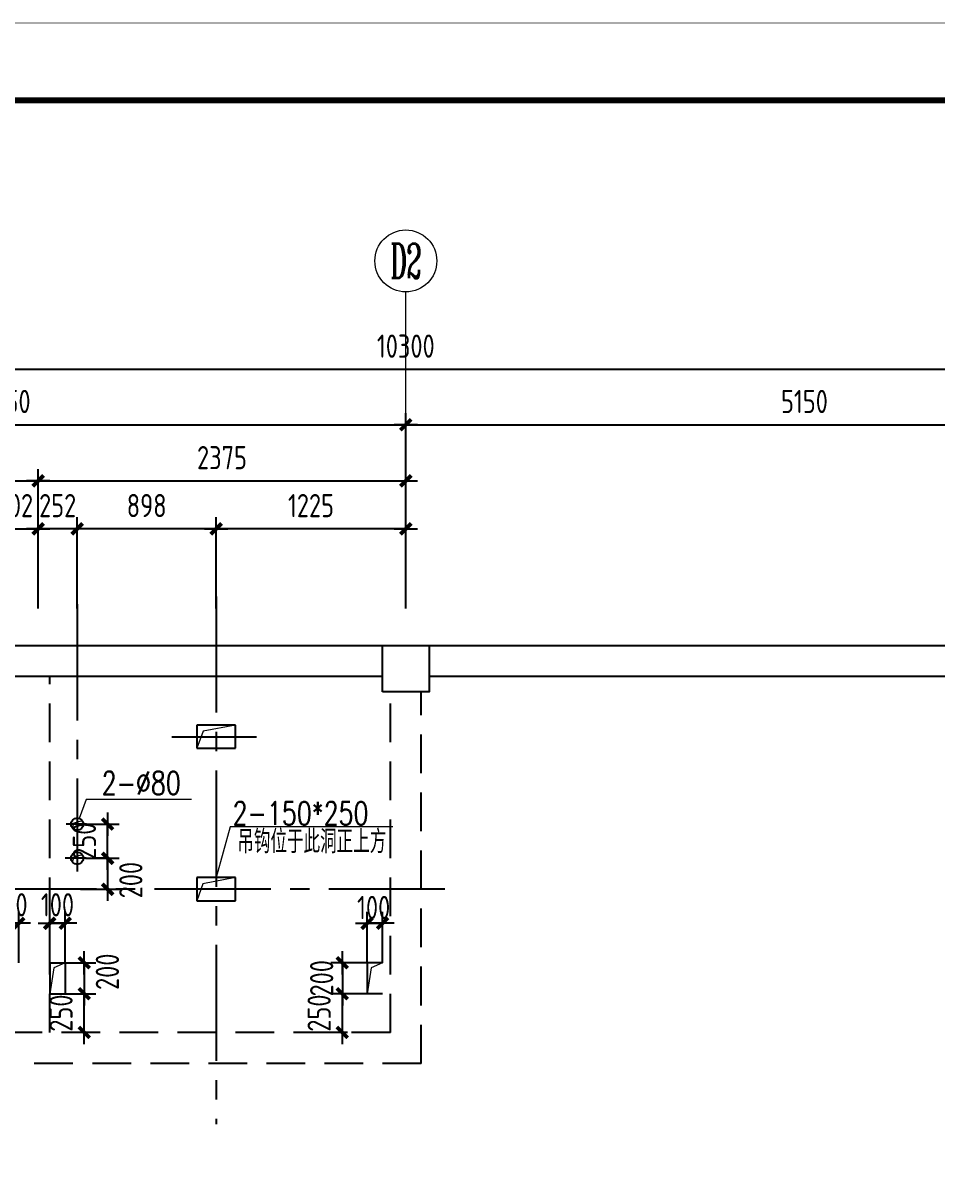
# Model space of a CAD drawing. Extents: x 185540 to 253404, y 138157 to 180211.
# Drawn here: x 218804 to 224712, y 172890 to 180211 of the extents above; entities that cross this region are included whole.
import ezdxf
from ezdxf.enums import TextEntityAlignment as Align

# ---------------------------------------------------------------- set-up
doc = ezdxf.new("R2010")
doc.units = 0
doc.header["$LTSCALE"] = 1000
doc.header["$MEASUREMENT"] = 0
doc.linetypes.add('CENTER2', pattern=[1.125, 0.75, -0.125, 0.125, -0.125])
doc.linetypes.add('HIDDEN', pattern=[0.375, 0.25, -0.125])
doc.layers.get('0').update_dxf_attribs({"linetype": 'CONTINUOUS'})
doc.layers.get('DEFPOINTS').update_dxf_attribs({"linetype": 'CONTINUOUS'})
for name, color, linetype in [('1', 8, 'CONTINUOUS'), ('MAIN', 7, 'CONTINUOUS'), ('WALL', 1, 'CONTINUOUS')]:
    doc.layers.add(name, color=color, linetype=linetype)
doc.layers.add('AXIS', color=3, linetype='CONTINUOUS', lineweight=9)
doc.styles.add('COMPLEX', font='COMPLEX.shx')
doc.styles.add('DIM_FONT', font='tssdeng.shx', dxfattribs={"width": 0.8, "bigfont": 'tssdchn.shx'})
doc.styles.get("Standard").update_dxf_attribs({"font": 'txt.shx', "width": 0.8, "height": 260, "bigfont": 'china.shx'})
doc.dimstyles.new('DIMN-200', dxfattribs={"dimtxt": 300, "dimasz": 1, "dimexe": 250, "dimexo": 0, "dimgap": 150, "dimtad": 1, "dimdec": 0, "dimdsep": 46, "dimtxsty": 'DIM_FONT', "dimblk": '_DIMX', "dimcen": 2.5, "dimclrd": 256, "dimclre": 256, "dimclrt": 4, "dimadec": 0, "dimazin": 0, "dimtfac": 1, "dimtdec": 0, "dimtix": 1, "dimtmove": 2, "dimatfit": 3, "dimldrblk": '_DIMX', "dimfxl": 0, "dimtolj": 1, "dimtzin": 0, "dimarcsym": 0})
doc.dimstyles.get("Standard").update_dxf_attribs({"dimtxt": 300, "dimasz": 1, "dimexe": 150, "dimexo": 0, "dimgap": 150, "dimtad": 1, "dimdec": 0, "dimzin": 0, "dimdsep": 46, "dimtxsty": 'Standard', "dimblk1": '_DIMX', "dimblk2": '_DIMX', "dimsah": 1, "dimcen": 200, "dimclrd": 256, "dimclre": 256, "dimclrt": 4, "dimadec": 0, "dimazin": 0, "dimtfac": 1, "dimtdec": 0, "dimtix": 1, "dimtmove": 2, "dimatfit": 3, "dimldrblk": '_DIMX', "dimfxl": 0, "dimtolj": 1, "dimtzin": 0, "dimarcsym": 0})

# ---------------------------------------------------------------- blocks, each defined once
blk = doc.blocks.new('_DIMX')
blk.add_line((-150, 0), (150, 0))
at = {"const_width": 50}
blk.add_lwpolyline([(-70, -70), (70, 70)], dxfattribs=at)
blk = doc.blocks.new('*D310')
at = {"linetype": 'ByBlock'}
for p, q in [((332559.9, 128968.9), (332559.9, 130230.2)), ((337709.9, 128968.9), (337709.9, 130230.2)), ((332560.4, 130155.2), (337709.4, 130155.2))]:
    blk.add_line(p, q, dxfattribs=at)
at = {"layer": 'DEFPOINTS', "color": 0, "linetype": 'ByBlock'}
for p in [(337709.9, 130155.2), (332559.9, 128968.9), (337709.9, 128968.9)]:
    blk.add_point(p, dxfattribs=at)
at = {"linetype": 'ByBlock', "xscale": 0.5, "yscale": 0.5, "zscale": 0.5, "rotation": 180}
blk.add_blockref('_DIMX', (332559.9, 130155.2), dxfattribs=at)
at = {"linetype": 'ByBlock', "xscale": 0.5, "yscale": 0.5, "zscale": 0.5}
blk.add_blockref('_DIMX', (337709.9, 130155.2), dxfattribs=at)
at = {"color": 4, "linetype": 'ByBlock', "insert": (335134.9, 130305.2), "char_height": 150, "attachment_point": 5, "style": 'DIM_FONT'}
blk.add_mtext('\\A1;5150', dxfattribs=at)
blk = doc.blocks.new('*D311')
at = {"linetype": 'ByBlock'}
for p, q in [((332559.9, 128968.9), (332559.9, 130587.5)), ((342859.9, 128968.9), (342859.9, 130587.5)), ((342859.4, 130512.5), (332560.4, 130512.5))]:
    blk.add_line(p, q, dxfattribs=at)
at = {"layer": 'DEFPOINTS', "color": 0, "linetype": 'ByBlock'}
for p in [(332559.9, 130512.5), (332559.9, 128968.9), (342859.9, 128968.9)]:
    blk.add_point(p, dxfattribs=at)
at = {"linetype": 'ByBlock', "xscale": 0.5, "yscale": 0.5, "zscale": 0.5}
for p, rotation in [((332559.9, 130512.5), 180.0000000041649), ((342859.9, 130512.5), 4.164988354204979e-09)]:
    blk.add_blockref('_DIMX', p, dxfattribs=dict(at, rotation=rotation))
at = {"color": 4, "linetype": 'ByBlock', "insert": (337709.9, 130662.5), "char_height": 150, "attachment_point": 5, "rotation": 0, "style": 'DIM_FONT'}
blk.add_mtext('\\A1;10300', dxfattribs=at)
blk = doc.blocks.new('*D318')
at = {"linetype": 'ByBlock'}
for p, q in [((337709.9, 128968.9), (337709.9, 130230.2)), ((342859.9, 128968.9), (342859.9, 130230.2)), ((337710.4, 130155.2), (342859.4, 130155.2))]:
    blk.add_line(p, q, dxfattribs=at)
at = {"layer": 'DEFPOINTS', "color": 0, "linetype": 'ByBlock'}
for p in [(342859.9, 130155.2), (337709.9, 128968.9), (342859.9, 128968.9)]:
    blk.add_point(p, dxfattribs=at)
at = {"linetype": 'ByBlock', "xscale": 0.5, "yscale": 0.5, "zscale": 0.5, "rotation": 180}
blk.add_blockref('_DIMX', (337709.9, 130155.2), dxfattribs=at)
at = {"linetype": 'ByBlock', "xscale": 0.5, "yscale": 0.5, "zscale": 0.5}
blk.add_blockref('_DIMX', (342859.9, 130155.2), dxfattribs=at)
at = {"color": 4, "linetype": 'ByBlock', "insert": (340284.9, 130305.2), "char_height": 150, "attachment_point": 5, "style": 'DIM_FONT'}
blk.add_mtext('\\A1;5150', dxfattribs=at)
blk = doc.blocks.new('*D373')
at = {"linetype": 'ByBlock'}
for p, q in [((339575.5, 125731.6), (339575.5, 126061.5)), ((339675.5, 125731.6), (339675.5, 126061.5)), ((339575, 125986.5), (339574.5, 125986.5)), ((339675.5, 125986.5), (339575.5, 125986.5)), ((339675.5, 125986.5), (339575.5, 125986.5)), ((339676, 125986.5), (339676.5, 125986.5))]:
    blk.add_line(p, q, dxfattribs=at)
at = {"layer": 'DEFPOINTS', "color": 0, "linetype": 'ByBlock'}
for p in [(339575.5, 125986.5), (339575.5, 125731.6), (339675.5, 125731.6)]:
    blk.add_point(p, dxfattribs=at)
at = {"linetype": 'ByBlock', "xscale": 0.5, "yscale": 0.5, "zscale": 0.5}
blk.add_blockref('_DIMX', (339575.5, 125986.5), dxfattribs=at)
at = {"linetype": 'ByBlock', "xscale": 0.5, "yscale": 0.5, "zscale": 0.5, "rotation": 180}
blk.add_blockref('_DIMX', (339675.5, 125986.5), dxfattribs=at)
at = {"color": 4, "linetype": 'ByBlock', "insert": (339625.5, 126106.3), "char_height": 150, "attachment_point": 5, "style": 'DIM_FONT'}
blk.add_mtext('\\A1;100', dxfattribs=at)
blk = doc.blocks.new('*D382')
at = {"linetype": 'ByBlock'}
for p, q in [((339975.5, 125531.6), (340173.1, 125531.6)), ((340098.1, 125532.1), (340098.1, 125532.6)), ((340098.1, 125281.7), (340098.1, 125531.6)), ((340126.8, 125281.7), (340023.1, 125281.7)), ((340098.1, 125281.2), (340098.1, 125280.7))]:
    blk.add_line(p, q, dxfattribs=at)
at = {"layer": 'DEFPOINTS', "color": 0, "linetype": 'ByBlock'}
for p in [(339975.5, 125531.6), (340098.1, 125531.6), (340126.8, 125281.7)]:
    blk.add_point(p, dxfattribs=at)
at = {"linetype": 'ByBlock', "xscale": 0.5, "yscale": 0.5, "zscale": 0.5}
for p, rotation in [((340098.1, 125531.6), 270), ((340098.1, 125281.7), 90)]:
    blk.add_blockref('_DIMX', p, dxfattribs=dict(at, rotation=rotation))
at = {"color": 4, "linetype": 'ByBlock', "insert": (339948.1, 125406.6), "char_height": 150, "attachment_point": 5, "rotation": 90, "style": 'DIM_FONT'}
blk.add_mtext('\\A1;250', dxfattribs=at)
blk = doc.blocks.new('*D385')
at = {"linetype": 'ByBlock'}
for p, q in [((340106.7, 126406.7), (340324.3, 126406.7)), ((340249.3, 126406.2), (340249.3, 126207.2)), ((340073.4, 126206.7), (340324.3, 126206.7))]:
    blk.add_line(p, q, dxfattribs=at)
at = {"layer": 'DEFPOINTS', "color": 0, "linetype": 'ByBlock'}
for p in [(340106.7, 126406.7), (340073.4, 126206.7), (340249.3, 126206.7)]:
    blk.add_point(p, dxfattribs=at)
at = {"linetype": 'ByBlock', "xscale": 0.5, "yscale": 0.5, "zscale": 0.5}
for p, rotation in [((340249.3, 126406.7), 90), ((340249.3, 126206.7), 270)]:
    blk.add_blockref('_DIMX', p, dxfattribs=dict(at, rotation=rotation))
at = {"color": 4, "linetype": 'ByBlock', "insert": (340399.3, 126265.5), "char_height": 150, "attachment_point": 5, "rotation": 90, "style": 'DIM_FONT'}
blk.add_mtext('\\A1;200', dxfattribs=at)
blk = doc.blocks.new('*D381')
at = {"linetype": 'ByBlock'}
for p, q in [((339875.5, 125731.6), (339875.5, 126061.5)), ((339975.5, 125731.6), (339975.5, 126061.5)), ((339875, 125986.5), (339874.5, 125986.5)), ((339875.5, 125986.5), (339975.5, 125986.5)), ((339875.5, 125986.5), (339975.5, 125986.5)), ((339976, 125986.5), (339976.5, 125986.5))]:
    blk.add_line(p, q, dxfattribs=at)
at = {"layer": 'DEFPOINTS', "color": 0, "linetype": 'ByBlock'}
for p in [(339975.5, 125986.5), (339875.5, 125731.6), (339975.5, 125731.6)]:
    blk.add_point(p, dxfattribs=at)
at = {"linetype": 'ByBlock', "xscale": 0.5, "yscale": 0.5, "zscale": 0.5}
blk.add_blockref('_DIMX', (339875.5, 125986.5), dxfattribs=at)
at = {"linetype": 'ByBlock', "xscale": 0.5, "yscale": 0.5, "zscale": 0.5, "rotation": 180}
blk.add_blockref('_DIMX', (339975.5, 125986.5), dxfattribs=at)
at = {"color": 4, "linetype": 'ByBlock', "insert": (339925.5, 126106.3), "char_height": 150, "attachment_point": 5, "style": 'DIM_FONT'}
blk.add_mtext('\\A1;100', dxfattribs=at)
blk = doc.blocks.new('*D383')
at = {"linetype": 'ByBlock'}
for p, q in [((339975.5, 125731.6), (340173.1, 125731.6)), ((340098.1, 125731.1), (340098.1, 125532.1)), ((339975.5, 125531.6), (340173.1, 125531.6))]:
    blk.add_line(p, q, dxfattribs=at)
at = {"layer": 'DEFPOINTS', "color": 0, "linetype": 'ByBlock'}
for p in [(339975.5, 125731.6), (339975.5, 125531.6), (340098.1, 125531.6)]:
    blk.add_point(p, dxfattribs=at)
at = {"linetype": 'ByBlock', "xscale": 0.5, "yscale": 0.5, "zscale": 0.5}
for p, rotation in [((340098.1, 125731.6), 90), ((340098.1, 125531.6), 270)]:
    blk.add_blockref('_DIMX', p, dxfattribs=dict(at, rotation=rotation))
at = {"color": 4, "linetype": 'ByBlock', "insert": (340247.7, 125673.7), "char_height": 150, "attachment_point": 5, "rotation": 90, "style": 'DIM_FONT'}
blk.add_mtext('\\A1;200', dxfattribs=at)
blk = doc.blocks.new('*D384')
at = {"linetype": 'ByBlock'}
for p, q in [((340106.7, 126626.7), (340324.3, 126626.7)), ((340249.3, 126627.2), (340249.3, 126627.7)), ((340249.3, 126406.7), (340249.3, 126626.7)), ((340249.3, 126406.7), (340174.3, 126406.7)), ((340249.3, 126406.2), (340249.3, 126405.7))]:
    blk.add_line(p, q, dxfattribs=at)
at = {"layer": 'DEFPOINTS', "color": 0, "linetype": 'ByBlock'}
for p in [(340106.7, 126626.7), (340249.3, 126626.7), (340249.3, 126406.7)]:
    blk.add_point(p, dxfattribs=at)
at = {"linetype": 'ByBlock', "xscale": 0.5, "yscale": 0.5, "zscale": 0.5}
for p, rotation in [((340249.3, 126626.7), 270), ((340249.3, 126406.7), 90)]:
    blk.add_blockref('_DIMX', p, dxfattribs=dict(at, rotation=rotation))
at = {"color": 4, "linetype": 'ByBlock', "insert": (340099.3, 126516.7), "char_height": 150, "attachment_point": 5, "rotation": 90, "style": 'DIM_FONT'}
blk.add_mtext('\\A1;250', dxfattribs=at)
blk = doc.blocks.new('*D379')
at = {"linetype": 'ByBlock'}
for p, q in [((341925.5, 125531.6), (341690.5, 125531.6)), ((341765.5, 125532.1), (341765.5, 125532.6)), ((341765.5, 125281.7), (341765.5, 125531.6)), ((341799.3, 125281.7), (341690.5, 125281.7)), ((341765.5, 125281.2), (341765.5, 125280.7))]:
    blk.add_line(p, q, dxfattribs=at)
at = {"layer": 'DEFPOINTS', "color": 0, "linetype": 'ByBlock'}
for p in [(341765.5, 125531.6), (341925.5, 125531.6), (341799.3, 125281.7)]:
    blk.add_point(p, dxfattribs=at)
at = {"linetype": 'ByBlock', "xscale": 0.5, "yscale": 0.5, "zscale": 0.5}
for p, rotation in [((341765.5, 125531.6), 270), ((341765.5, 125281.7), 90)]:
    blk.add_blockref('_DIMX', p, dxfattribs=dict(at, rotation=rotation))
at = {"color": 4, "linetype": 'ByBlock', "insert": (341615.5, 125406.6), "char_height": 150, "attachment_point": 5, "rotation": 90, "style": 'DIM_FONT'}
blk.add_mtext('\\A1;250', dxfattribs=at)
blk = doc.blocks.new('*D378')
at = {"linetype": 'ByBlock'}
for p, q in [((341925.5, 125731.6), (341925.5, 126061.5)), ((342025.5, 125731.6), (342025.5, 126061.5)), ((341925, 125986.5), (341924.5, 125986.5)), ((342025.5, 125986.5), (341925.5, 125986.5)), ((342025.5, 125986.5), (341925.5, 125986.5)), ((342026, 125986.5), (342026.5, 125986.5))]:
    blk.add_line(p, q, dxfattribs=at)
at = {"layer": 'DEFPOINTS', "color": 0, "linetype": 'ByBlock'}
for p in [(341925.5, 125986.5), (341925.5, 125731.6), (342025.5, 125731.6)]:
    blk.add_point(p, dxfattribs=at)
at = {"linetype": 'ByBlock', "xscale": 0.5, "yscale": 0.5, "zscale": 0.5}
blk.add_blockref('_DIMX', (341925.5, 125986.5), dxfattribs=at)
at = {"linetype": 'ByBlock', "xscale": 0.5, "yscale": 0.5, "zscale": 0.5, "rotation": 180}
blk.add_blockref('_DIMX', (342025.5, 125986.5), dxfattribs=at)
at = {"color": 4, "linetype": 'ByBlock', "insert": (341967.8, 126088.7), "char_height": 150, "attachment_point": 5, "style": 'DIM_FONT'}
blk.add_mtext('\\A1;100', dxfattribs=at)
blk = doc.blocks.new('*D380')
at = {"linetype": 'ByBlock'}
for p, q in [((341925.5, 125731.6), (341690.5, 125731.6)), ((341765.5, 125731.1), (341765.5, 125532.1)), ((341925.5, 125531.6), (341690.5, 125531.6))]:
    blk.add_line(p, q, dxfattribs=at)
at = {"layer": 'DEFPOINTS', "color": 0, "linetype": 'ByBlock'}
for p in [(341925.5, 125731.6), (341765.5, 125531.6), (341925.5, 125531.6)]:
    blk.add_point(p, dxfattribs=at)
at = {"linetype": 'ByBlock', "xscale": 0.5, "yscale": 0.5, "zscale": 0.5}
for p, rotation in [((341765.5, 125731.6), 90), ((341765.5, 125531.6), 270)]:
    blk.add_blockref('_DIMX', p, dxfattribs=dict(at, rotation=rotation))
at = {"color": 4, "linetype": 'ByBlock', "insert": (341632, 125631.6), "char_height": 150, "attachment_point": 5, "rotation": 90, "style": 'DIM_FONT'}
blk.add_mtext('\\A1;200', dxfattribs=at)
blk = doc.blocks.new('*D419')
at = {"linetype": 'ByBlock'}
for p, q in [((335334.9, 128968.9), (335334.9, 129867.4)), ((337709.9, 128968.9), (337709.9, 129867.4)), ((335335.4, 129792.4), (337709.4, 129792.4))]:
    blk.add_line(p, q, dxfattribs=at)
at = {"layer": 'DEFPOINTS', "color": 0, "linetype": 'ByBlock'}
for p in [(337709.9, 129792.4), (335334.9, 128968.9), (337709.9, 128968.9)]:
    blk.add_point(p, dxfattribs=at)
at = {"linetype": 'ByBlock', "xscale": 0.5, "yscale": 0.5, "zscale": 0.5, "rotation": 180}
blk.add_blockref('_DIMX', (335334.9, 129792.4), dxfattribs=at)
at = {"linetype": 'ByBlock', "xscale": 0.5, "yscale": 0.5, "zscale": 0.5}
blk.add_blockref('_DIMX', (337709.9, 129792.4), dxfattribs=at)
at = {"color": 4, "linetype": 'ByBlock', "insert": (336522.4, 129942.4), "char_height": 150, "attachment_point": 5, "style": 'DIM_FONT'}
blk.add_mtext('\\A1;2375', dxfattribs=at)
blk = doc.blocks.new('*D420')
at = {"linetype": 'ByBlock'}
for p, q in [((314060.2, 129142.2), (314060.2, 130040.6)), ((316410.2, 129142.2), (316410.2, 130040.6)), ((314060.7, 129965.6), (316409.7, 129965.6))]:
    blk.add_line(p, q, dxfattribs=at)
at = {"layer": 'DEFPOINTS', "color": 0, "linetype": 'ByBlock'}
for p in [(316410.2, 129965.6), (314060.2, 129142.2), (316410.2, 129142.2)]:
    blk.add_point(p, dxfattribs=at)
at = {"linetype": 'ByBlock', "xscale": 0.5, "yscale": 0.5, "zscale": 0.5, "rotation": 180}
blk.add_blockref('_DIMX', (314060.2, 129965.6), dxfattribs=at)
at = {"linetype": 'ByBlock', "xscale": 0.5, "yscale": 0.5, "zscale": 0.5}
blk.add_blockref('_DIMX', (316410.2, 129965.6), dxfattribs=at)
at = {"color": 4, "linetype": 'ByBlock', "insert": (315235.2, 130115.6), "char_height": 150, "attachment_point": 5, "style": 'DIM_FONT'}
blk.add_mtext('\\A1;2350', dxfattribs=at)
blk = doc.blocks.new('*D423')
at = {"linetype": 'ByBlock'}
for p, q in [((335032.9, 128968.9), (335032.9, 129557.7)), ((335334.9, 128968.9), (335334.9, 129557.7)), ((335032.4, 129482.7), (335031.9, 129482.7)), ((335032.9, 129482.7), (335334.9, 129482.7)), ((335335.4, 129482.7), (335335.9, 129482.7))]:
    blk.add_line(p, q, dxfattribs=at)
at = {"layer": 'DEFPOINTS', "color": 0, "linetype": 'ByBlock'}
for p in [(335334.9, 129482.7), (335032.9, 128968.9), (335334.9, 128968.9)]:
    blk.add_point(p, dxfattribs=at)
at = {"linetype": 'ByBlock', "xscale": 0.5, "yscale": 0.5, "zscale": 0.5}
blk.add_blockref('_DIMX', (335032.9, 129482.7), dxfattribs=at)
at = {"linetype": 'ByBlock', "xscale": 0.5, "yscale": 0.5, "zscale": 0.5, "rotation": 180}
blk.add_blockref('_DIMX', (335334.9, 129482.7), dxfattribs=at)
at = {"color": 4, "linetype": 'ByBlock', "insert": (335183.9, 129632.7), "char_height": 150, "attachment_point": 5, "style": 'DIM_FONT'}
blk.add_mtext('\\A1;302', dxfattribs=at)
blk = doc.blocks.new('*D425')
at = {"linetype": 'ByBlock'}
for p, q in [((335586.9, 128968.9), (335586.9, 129557.7)), ((336484.9, 128968.9), (336484.9, 129557.7)), ((336484.4, 129482.7), (335587.4, 129482.7))]:
    blk.add_line(p, q, dxfattribs=at)
at = {"layer": 'DEFPOINTS', "color": 0, "linetype": 'ByBlock'}
for p in [(335586.9, 129482.7), (335586.9, 128968.9), (336484.9, 128968.9)]:
    blk.add_point(p, dxfattribs=at)
at = {"linetype": 'ByBlock', "xscale": 0.5, "yscale": 0.5, "zscale": 0.5, "rotation": 180}
blk.add_blockref('_DIMX', (335586.9, 129482.7), dxfattribs=at)
at = {"linetype": 'ByBlock', "xscale": 0.5, "yscale": 0.5, "zscale": 0.5}
blk.add_blockref('_DIMX', (336484.9, 129482.7), dxfattribs=at)
at = {"color": 4, "linetype": 'ByBlock', "insert": (336035.9, 129632.7), "char_height": 150, "attachment_point": 5, "style": 'DIM_FONT'}
blk.add_mtext('\\A1;898', dxfattribs=at)
blk = doc.blocks.new('*D426')
at = {"linetype": 'ByBlock'}
for p, q in [((335334.9, 128968.9), (335334.9, 129557.7)), ((335586.9, 128968.9), (335586.9, 129557.7)), ((335334.4, 129482.7), (335333.9, 129482.7)), ((335586.9, 129482.7), (335334.9, 129482.7)), ((335587.4, 129482.7), (335587.9, 129482.7))]:
    blk.add_line(p, q, dxfattribs=at)
at = {"layer": 'DEFPOINTS', "color": 0, "linetype": 'ByBlock'}
for p in [(335334.9, 129482.7), (335334.9, 128968.9), (335586.9, 128968.9)]:
    blk.add_point(p, dxfattribs=at)
at = {"linetype": 'ByBlock', "xscale": 0.5, "yscale": 0.5, "zscale": 0.5}
blk.add_blockref('_DIMX', (335334.9, 129482.7), dxfattribs=at)
at = {"linetype": 'ByBlock', "xscale": 0.5, "yscale": 0.5, "zscale": 0.5, "rotation": 180}
blk.add_blockref('_DIMX', (335586.9, 129482.7), dxfattribs=at)
at = {"color": 4, "linetype": 'ByBlock', "insert": (335460.9, 129632.7), "char_height": 150, "attachment_point": 5, "style": 'DIM_FONT'}
blk.add_mtext('\\A1;252', dxfattribs=at)
blk = doc.blocks.new('*D424')
at = {"linetype": 'ByBlock'}
for p, q in [((336484.9, 128968.9), (336484.9, 129557.7)), ((337709.9, 128968.9), (337709.9, 129557.7)), ((337709.4, 129482.7), (336485.4, 129482.7))]:
    blk.add_line(p, q, dxfattribs=at)
at = {"layer": 'DEFPOINTS', "color": 0, "linetype": 'ByBlock'}
for p in [(336484.9, 129482.7), (336484.9, 128968.9), (337709.9, 128968.9)]:
    blk.add_point(p, dxfattribs=at)
at = {"linetype": 'ByBlock', "xscale": 0.5, "yscale": 0.5, "zscale": 0.5, "rotation": 180}
blk.add_blockref('_DIMX', (336484.9, 129482.7), dxfattribs=at)
at = {"linetype": 'ByBlock', "xscale": 0.5, "yscale": 0.5, "zscale": 0.5}
blk.add_blockref('_DIMX', (337709.9, 129482.7), dxfattribs=at)
at = {"color": 4, "linetype": 'ByBlock', "insert": (337097.4, 129632.7), "char_height": 150, "attachment_point": 5, "style": 'DIM_FONT'}
blk.add_mtext('\\A1;1225', dxfattribs=at)

msp = doc.modelspace()

# ---------------------------------------------------------------- linework, layer by layer
for points, const_width in [([(253402.3, 138159.3), (193952.3, 138159.3), (193952.3, 180209.3), (253402.3, 180209.3)], 4), ([(252902.3, 179709.3), (252902.3, 138659.3), (195202.3, 138659.3), (195202.3, 179709.3)], 40)]:
    msp.add_lwpolyline(points, close=True, dxfattribs=dict(const_width=const_width))
at = {"layer": '1', "linetype": 'CENTER2'}
for p, q in [((219155.9, 176454.9), (219155.9, 174729.5)), ((220053.9, 176506.1), (220053.9, 173096.6)), ((219766.6, 175599.7), (220313.7, 175599.7)), ((219215.4, 175034.7), (219084.2, 175034.7)), ((219213.6, 174814.7), (219077.7, 174814.7)), ((221531, 174614.7), (215581.8, 174614.7))]:
    msp.add_line(p, q, dxfattribs=at)
at = {"layer": '1', "linetype": 'HIDDEN'}
for p, q in [((218978.9, 173689.7), (218978.9, 175989.7)), ((221178.9, 173689.7), (221178.9, 175889.7)), ((221378.9, 173489.7), (221378.9, 175889.7)), ((221178.9, 173689.7), (215928.9, 173689.7)), ((221378.9, 173489.7), (215928.9, 173489.7))]:
    msp.add_line(p, q, dxfattribs=at)
at = {"layer": 'AXIS'}
for p, q in [((221278.9, 176428.7), (221278.9, 178472.6)), ((220178.9, 175674.7), (219969.2, 175635.4)), ((219969.2, 175635.4), (219928.9, 175524.7)), ((219213.4, 175193.9), (219169.5, 175072.3)), ((219895.4, 175193.9), (219213.4, 175193.9)), ((219133.8, 175041.3), (219124, 175010.4)), ((219189.1, 175057), (219133.8, 175041.3)), ((220144.8, 175016.9), (220053.9, 174689.7)), ((221195.8, 175016.9), (220144.8, 175016.9)), ((219133.8, 174821.3), (219124, 174790.4)), ((219189.1, 174837), (219133.8, 174821.3)), ((219967.6, 174648.5), (219928.9, 174539.7)), ((220178.9, 174689.7), (219967.6, 174648.5)), ((219078.9, 174139.6), (219005.1, 174107.9)), ((221128.9, 174139.6), (221055.1, 174107.9)), ((219005.1, 174107.9), (218978.9, 173939.6)), ((221055.1, 174107.9), (221028.9, 173939.6))]:
    msp.add_line(p, q, dxfattribs=at)
msp.add_circle((221278.9, 178672.6), 200, dxfattribs=at)
at = {"layer": 'MAIN'}
for p, q in [((219928.9, 175674.7), (219928.9, 175524.7)), ((220178.9, 175674.7), (219928.9, 175674.7)), ((220178.9, 175524.7), (220178.9, 175674.7)), ((219928.9, 175524.7), (220178.9, 175524.7)), ((219928.9, 174689.7), (219928.9, 174539.7)), ((220178.9, 174689.7), (219928.9, 174689.7)), ((220178.9, 174539.7), (220178.9, 174689.7)), ((219928.9, 174539.7), (220178.9, 174539.7)), ((218978.9, 174139.6), (218978.9, 173939.6)), ((218978.9, 174139.6), (219078.9, 174139.6)), ((219078.9, 174139.6), (219078.9, 173939.6)), ((221128.9, 174139.6), (221028.9, 174139.6)), ((221028.9, 174139.6), (221028.9, 173939.6)), ((218978.9, 173939.6), (219078.9, 173939.6)), ((221128.9, 173939.6), (221028.9, 173939.6))]:
    msp.add_line(p, q, dxfattribs=at)
for centre in [(219155.9, 175034.7), (219155.9, 174814.7)]:
    msp.add_circle(centre, 40, dxfattribs=at)
at = {"layer": 'WALL'}
for p, q in [((215728.9, 176189.7), (226128.9, 176189.7)), ((216328.9, 175989.7), (221128.9, 175989.7)), ((221428.9, 175989.7), (226128.9, 175989.7))]:
    msp.add_line(p, q, dxfattribs=at)
msp.add_lwpolyline([(221128.9, 175889.7), (221128.9, 176189.7), (221428.9, 176189.7), (221428.9, 175889.7), (221128.9, 175889.7)], dxfattribs=at)

# ---------------------------------------------------------------- texts
at = {"layer": 'AXIS', "width": 0.75}
for s, p in [('2-%%c80', (219314.3, 175225.6)), ('2-150*250', (220160.1, 175030.1)), ('吊钩位于此洞正上方', (220190.6, 174847.2))]:
    msp.add_text(s, height=150, dxfattribs=at).set_placement(p)
at = {"layer": 'AXIS', "style": 'COMPLEX', "width": 0.520833}
msp.add_attdef('D2', text='', height=224, dxfattribs=at).set_placement((221178.9, 178560.6), (221378.9, 178560.6), align=Align.FIT)

# ---------------------------------------------------------------- dimensions: what is measured, and where the dimension line sits
at = {"layer": 'AXIS'}
for p1, p2, distance, picture, middle in [((226428.9, 176428.7), (216128.9, 176428.7), -1543.6, '*D311', (221278.9, 178122.2)), ((216128.9, 176428.7), (221278.9, 176428.7), 1186.3, '*D310', (218703.9, 177764.9)), ((221278.9, 176428.7), (226428.9, 176428.7), 1186.3, '*D318', (223853.9, 177764.9))]:
    dim = msp.add_aligned_dim(p1=p1, p2=p2, distance=distance, dimstyle='Standard', override={"dimscale": 0.5, "dimtxsty": 'DIM_FONT', "dimblk": '_DIMX'}, dxfattribs=at)
    dim.commit()
    dim.dimension.update_dxf_attribs({"geometry": picture, "text_midpoint": middle, "insert": (-116431.1, 47459.7)})
for base, p1, p2, dimstyle, override, picture, middle, set_off in [((218903.9, 177252.1), (216553.9, 176428.7), (218903.9, 176428.7), 'DIMN-200', {"dimscale": 0.5, "dimexe": 150, "dimzin": 0, "dimblk1": '_DIMX', "dimblk2": '_DIMX', "dimsah": 1, "dimcen": 200}, '*D420', (217728.9, 177402.1), (-97506.3, 47286.5)), ((221278.9, 177252.1), (218903.9, 176428.7), (221278.9, 176428.7), 'Standard', {"dimscale": 0.5, "dimtxsty": 'DIM_FONT', "dimblk": '_DIMX'}, '*D419', (220091.4, 177402.1), (-116431.1, 47459.7))]:
    dim = msp.add_linear_dim(base=base, p1=p1, p2=p2, angle=180, dimstyle=dimstyle, override=override, dxfattribs=at)
    dim.commit()
    dim.dimension.update_dxf_attribs({"geometry": picture, "text_midpoint": middle, "insert": set_off})
for base, p1, p2, picture, middle in [((218903.9, 176942.4), (218601.9, 176428.7), (218903.9, 176428.7), '*D423', (218752.9, 177092.4)), ((218903.9, 176942.4), (219155.9, 176428.7), (218903.9, 176428.7), '*D426', (219029.9, 177092.4)), ((219155.9, 176942.4), (220053.9, 176428.7), (219155.9, 176428.7), '*D425', (219604.9, 177092.4)), ((220053.9, 176942.4), (221278.9, 176428.7), (220053.9, 176428.7), '*D424', (220666.4, 177092.4))]:
    dim = msp.add_linear_dim(base=base, p1=p1, p2=p2, dimstyle='Standard', override={"dimscale": 0.5, "dimtxsty": 'DIM_FONT', "dimblk": '_DIMX'}, dxfattribs=at)
    dim.commit()
    dim.dimension.update_dxf_attribs({"geometry": picture, "text_midpoint": middle, "insert": (-116431.1, 47459.7)})
for base, p1, p2, angle, picture, middle in [((219352.6, 175034.7), (219352.6, 174814.7), (219210, 175034.7), 270, '*D384', (219202.6, 174924.7)), ((219201.4, 173939.6), (219230.1, 173689.7), (219078.9, 173939.6), 90, '*D382', (219051.4, 173814.6)), ((220868.8, 173939.6), (220902.6, 173689.7), (221028.9, 173939.6), 270, '*D379', (220718.8, 173814.6))]:
    dim = msp.add_linear_dim(base=base, p1=p1, p2=p2, angle=angle, text='250', dimstyle='DIMN-200', override={"dimscale": 0.5, "dimexe": 150, "dimzin": 0, "dimblk1": '_DIMX', "dimblk2": '_DIMX', "dimsah": 1, "dimcen": 200}, dxfattribs=at)
    dim.commit()
    dim.dimension.update_dxf_attribs({"geometry": picture, "text_midpoint": middle, "insert": (-120896.7, 48408)})
for base, p1, p2, angle, picture, middle in [((219352.6, 174614.7), (219210, 174814.7), (219176.7, 174614.7), 270, '*D385', (219502.6, 174673.5)), ((219201.4, 173939.6), (219078.9, 174139.6), (219078.9, 173939.6), 90, '*D383', (219351.1, 174081.7)), ((220868.8, 173939.6), (221028.9, 174139.6), (221028.9, 173939.6), 270, '*D380', (220735.3, 174039.6))]:
    dim = msp.add_linear_dim(base=base, p1=p1, p2=p2, angle=angle, dimstyle='DIMN-200', override={"dimscale": 0.5, "dimexe": 150, "dimzin": 0, "dimblk1": '_DIMX', "dimblk2": '_DIMX', "dimsah": 1, "dimcen": 200}, dxfattribs=at)
    dim.commit()
    dim.dimension.update_dxf_attribs({"geometry": picture, "text_midpoint": middle, "dimtype": 160, "insert": (-120896.7, 48408)})
for base, p1, p2, picture, middle in [((218678.9, 174394.5), (218778.9, 174139.6), (218678.9, 174139.6), '*D373', (218728.9, 174514.3)), ((219078.9, 174394.5), (218978.9, 174139.6), (219078.9, 174139.6), '*D381', (219028.9, 174514.3)), ((221028.9, 174394.5), (221128.9, 174139.6), (221028.9, 174139.6), '*D378', (221071.2, 174496.7))]:
    dim = msp.add_linear_dim(base=base, p1=p1, p2=p2, dimstyle='DIMN-200', override={"dimscale": 0.5, "dimexe": 150, "dimzin": 0, "dimblk1": '_DIMX', "dimblk2": '_DIMX', "dimsah": 1, "dimcen": 200}, dxfattribs=at)
    dim.commit()
    dim.dimension.update_dxf_attribs({"geometry": picture, "text_midpoint": middle, "dimtype": 160, "insert": (-120896.7, 48408)})

doc.saveas('drawing.dxf')
